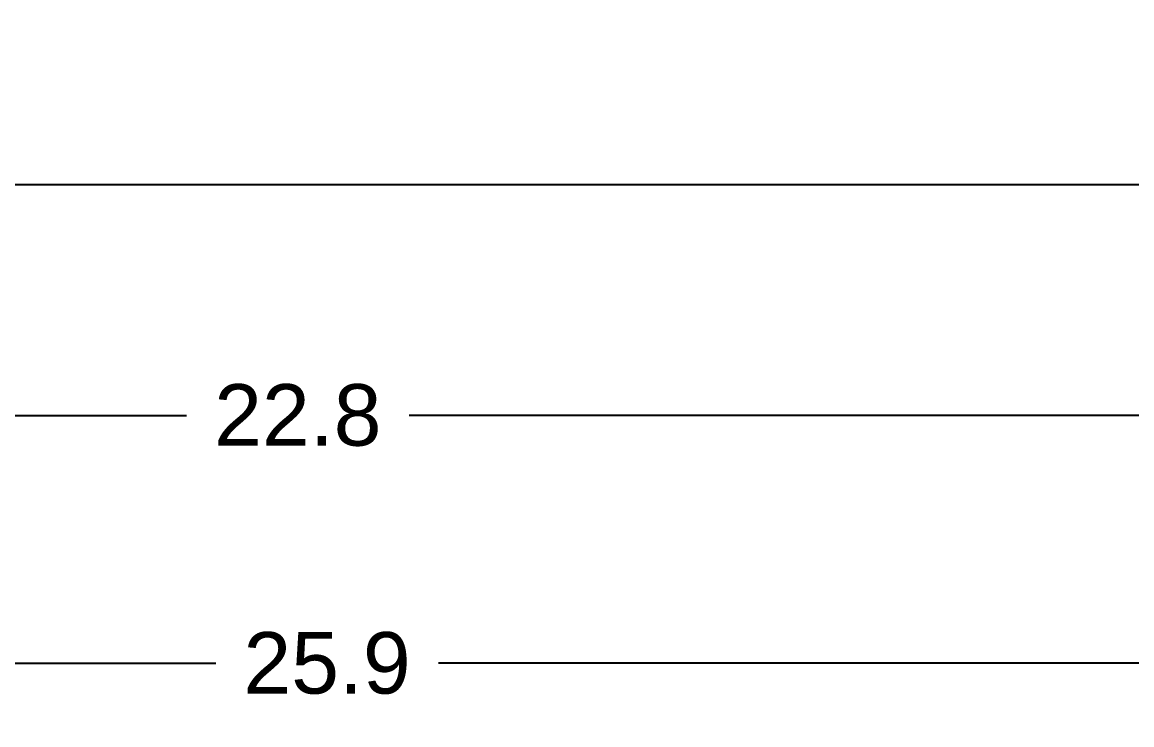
# Model space of a CAD drawing. Header units: inches. Extents: x -6 to 110, y -5 to 21.
# Drawn here: x 90.08 to 99.82, y -4.74 to 1.43 of the extents above; entities that cross this region are included whole.
import ezdxf

# ---------------------------------------------------------------- set-up
doc = ezdxf.new("R2010")
doc.units = ezdxf.units.IN
doc.header["$MEASUREMENT"] = 0
doc.layers.add('dims', color=1, linetype='Continuous')
doc.styles.get("Standard").update_dxf_attribs({"font": 'arial.ttf'})
doc.dimstyles.get("Standard").update_dxf_attribs({"dimscale": 3, "dimtxt": 0.18, "dimasz": 0.18, "dimexe": 0.18, "dimexo": 0.0625, "dimgap": 0.09, "dimtad": 0, "dimdec": 1, "dimzin": 0, "dimdsep": 46, "dimtxsty": 'Standard', "dimcen": 0.09, "dimadec": 0, "dimazin": 0, "dimtfac": 1, "dimtdec": 1, "dimtofl": 0, "dimtmove": 0, "dimatfit": 3, "dimfxl": 1, "dimtolj": 1, "dimtzin": 0, "dimarcsym": 0})

# ---------------------------------------------------------------- blocks, each defined once
blk = doc.blocks.new('*D35')
at = {"layer": 'Defpoints', "color": 0, "transparency": 16777216}
for p in [(79.55, 4.144), (105.45, 4.144), (105.45, -4.2025)]:
    blk.add_point(p, dxfattribs=at)
at = {"layer": 'dims', "color": 0, "lineweight": -2, "transparency": 16777216}
for p, q in [((79.55, 3.9565), (79.55, -4.7425)), ((105.45, 3.9565), (105.45, -4.7425)), ((80.09, -4.2025), (91.7798, -4.2025)), ((104.91, -4.2025), (93.7328, -4.2025))]:
    blk.add_line(p, q, dxfattribs=at)
at = {"layer": 'dims', "color": 0, "transparency": 16777216}
for points in [[(80.09, -4.1125), (80.09, -4.2925), (79.55, -4.2025)], [(104.91, -4.1125), (104.91, -4.2925), (105.45, -4.2025)]]:
    blk.add_solid(points, dxfattribs=at)
at = {"layer": 'dims', "color": 0, "transparency": 16777216, "insert": (92.7563, -4.2025), "char_height": 0.54, "attachment_point": 5}
blk.add_mtext('\\A1;25.9', dxfattribs=at)
blk = doc.blocks.new('*D32')
at = {"layer": 'Defpoints', "color": 0, "transparency": 16777216}
for p in [(81.104, 4.144), (103.896, 4.144), (103.896, -2.0261)]:
    blk.add_point(p, dxfattribs=at)
at = {"layer": 'dims', "color": 0, "lineweight": -2, "transparency": 16777216}
for p, q in [((81.104, 3.9565), (81.104, -2.5661)), ((103.896, 3.9565), (103.896, -2.5661)), ((81.644, -2.0261), (91.5235, -2.0261)), ((103.356, -2.0261), (93.4765, -2.0261))]:
    blk.add_line(p, q, dxfattribs=at)
at = {"layer": 'dims', "color": 0, "transparency": 16777216}
for points in [[(81.644, -1.9361), (81.644, -2.1161), (81.104, -2.0261)], [(103.356, -1.9361), (103.356, -2.1161), (103.896, -2.0261)]]:
    blk.add_solid(points, dxfattribs=at)
at = {"layer": 'dims', "color": 0, "transparency": 16777216, "insert": (92.5, -2.0261), "char_height": 0.54, "attachment_point": 5}
blk.add_mtext('\\A1;22.8', dxfattribs=at)

msp = doc.modelspace()

# ---------------------------------------------------------------- linework, layer by layer
msp.add_line((83.694, 0), (101.306, 0))

# ---------------------------------------------------------------- dimensions: what is measured, and where the dimension line sits
at = {"layer": 'dims'}
dim = msp.add_linear_dim(base=(105.45, -4.2025), p1=(79.55, 4.144), p2=(105.45, 4.144), dimstyle='Standard', dxfattribs=at)
dim.commit()
dim.dimension.update_dxf_attribs({"geometry": '*D35', "text_midpoint": (92.7563, -4.2025), "dimtype": 160})
dim = msp.add_linear_dim(base=(103.896, -2.0261), p1=(81.104, 4.144), p2=(103.896, 4.144), dimstyle='Standard', dxfattribs=at)
dim.commit()
dim.dimension.update_dxf_attribs({"geometry": '*D32', "text_midpoint": (92.5, -2.0261)})

doc.saveas('drawing.dxf')
